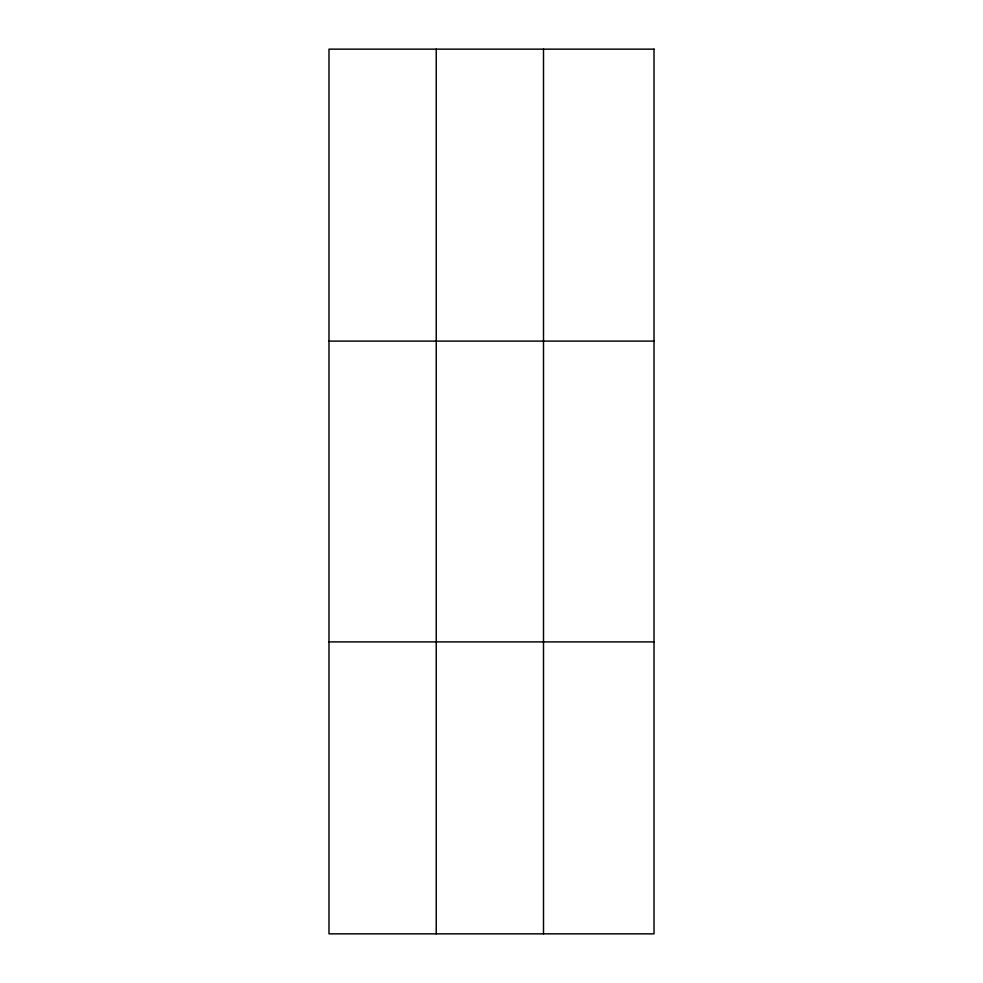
<?xml version="1.0" encoding="UTF-8"?>
<svg xmlns="http://www.w3.org/2000/svg" width="983" height="983" viewBox="0 0 983 983"><rect width="100%" height="100%" fill="white"/><g stroke="black" fill="none" stroke-linecap="round" stroke-linejoin="round"><path stroke-width="1.47" d="M436.243 49.15L436.243 933.85M543.501 49.15L543.501 933.85M328.986 341.101L654.014 341.101M328.986 641.899L654.014 641.899M654.014 49.15L654.014 933.85L328.986 933.85L328.986 49.15L654.014 49.15"/></g></svg>
